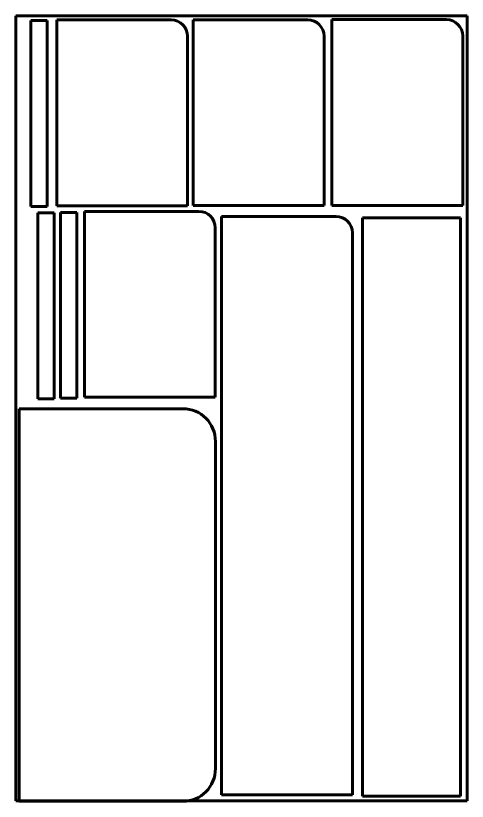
# Model space of a CAD drawing. Header units: millimetres. Extents: x -4065 to -729, y -1599 to 802.
# Drawn here: x -4065 to -2685, y -1599 to 802 of the extents above; entities that cross this region are included whole.
import ezdxf

# ---------------------------------------------------------------- set-up
doc = ezdxf.new("R2010")
doc.units = ezdxf.units.MM
doc.linetypes.add('K5LT_BASIC', pattern=[0])
doc.layers.add('Системный слой', color=7, linetype='Continuous')

# ---------------------------------------------------------------- blocks, each defined once
blk = doc.blocks.new('U6')
at = {"layer": 'Системный слой', "color": 150, "linetype": 'K5LT_BASIC', "lineweight": 60, "true_color": 0x0080ff}
for p, q in [((-4064.5, -1598.1), (-4064.5, 801.9)), ((-4064.5, 801.9), (-2684.5, 801.9)), ((-2684.5, 801.9), (-2684.5, -1598.1)), ((-2684.5, -1598.1), (-4064.5, -1598.1))]:
    blk.add_line(p, q, dxfattribs=at)

msp = doc.modelspace()

# ---------------------------------------------------------------- linework, layer by layer
at = {"layer": 'Системный слой', "color": 150, "linetype": 'K5LT_BASIC', "lineweight": 60, "true_color": 0x0080ff}
for p, q in [((-4018.277, 218.899), (-4018.277, 786.899)), ((-4018.277, 786.899), (-3968.277, 786.899)), ((-3968.277, 786.899), (-3968.277, 218.899)), ((-3589.277, 788.899), (-3939.277, 788.899)), ((-3939.277, 788.899), (-3939.277, 220.899)), ((-3172.277, 789.399), (-3522.277, 789.399)), ((-3522.277, 789.399), (-3522.277, 221.399)), ((-2748.277, 789.899), (-3098.277, 789.899)), ((-3098.277, 789.899), (-3098.277, 221.899)), ((-3539.277, 220.899), (-3539.277, 738.899)), ((-3122.277, 221.399), (-3122.277, 739.399)), ((-2698.277, 221.899), (-2698.277, 739.899)), ((-3968.277, 218.899), (-4018.277, 218.899)), ((-3939.277, 220.899), (-3539.277, 220.899)), ((-3522.277, 221.399), (-3122.277, 221.399)), ((-3098.277, 221.899), (-2698.277, 221.899)), ((-3996.777, -369.101), (-3996.777, 198.899)), ((-3996.777, 198.899), (-3946.777, 198.899)), ((-3946.777, 198.899), (-3946.777, -369.101)), ((-3927.277, -367.601), (-3927.277, 200.399)), ((-3927.277, 200.399), (-3877.277, 200.399)), ((-3877.277, 200.399), (-3877.277, -367.601)), ((-3504.777, 203.899), (-3854.777, 203.899)), ((-3854.777, 203.899), (-3854.777, -364.101)), ((-3435.652, 188.399), (-3435.652, -1579.601)), ((-3085.652, 188.399), (-3435.652, 188.399)), ((-2704.815, 184.399), (-3004.815, 184.399)), ((-3004.815, 184.399), (-3004.815, -1583.601)), ((-2704.815, -1583.601), (-2704.815, 184.399)), ((-3454.777, -364.101), (-3454.777, 153.899)), ((-3035.652, -1579.601), (-3035.652, 138.399)), ((-3946.777, -369.101), (-3996.777, -369.101)), ((-3877.277, -367.601), (-3927.277, -367.601)), ((-3854.777, -364.101), (-3454.777, -364.101)), ((-4054.06, -399.272), (-4054.06, -1599.272)), ((-3554.06, -399.272), (-4054.06, -399.272)), ((-3454.06, -1499.272), (-3454.06, -499.272)), ((-3435.652, -1579.601), (-3035.652, -1579.601)), ((-3004.815, -1583.601), (-2704.815, -1583.601)), ((-4054.06, -1599.272), (-3554.06, -1599.272))]:
    msp.add_line(p, q, dxfattribs=at)
for centre, radius, start, end in [((-3589.277, 738.899), 50, 0, 90), ((-3172.277, 739.399), 50, 0, 90), ((-2748.277, 739.899), 50, 0, 90), ((-3504.777, 153.899), 50, 0, 90), ((-3085.652, 138.399), 50, 0, 90), ((-3554.06, -499.272), 100, 0, 90), ((-3554.06, -1499.272), 100, 270, 0)]:
    msp.add_arc(centre, radius, start, end, dxfattribs=at)

# ---------------------------------------------------------------- block references
at = {"layer": 'Системный слой'}
msp.add_blockref('U6', (0, 0), dxfattribs=at)

doc.saveas('drawing.dxf')
